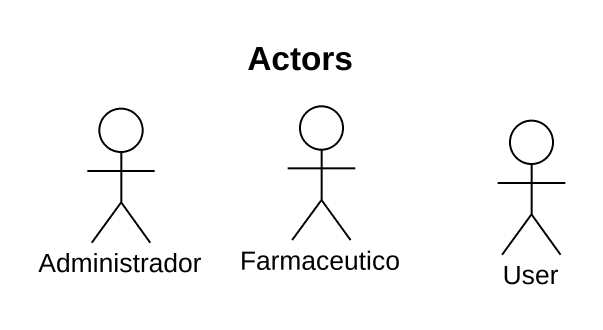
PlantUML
@startuml
title Actors
actor Administrador
actor Farmaceutico
actor User
@enduml
